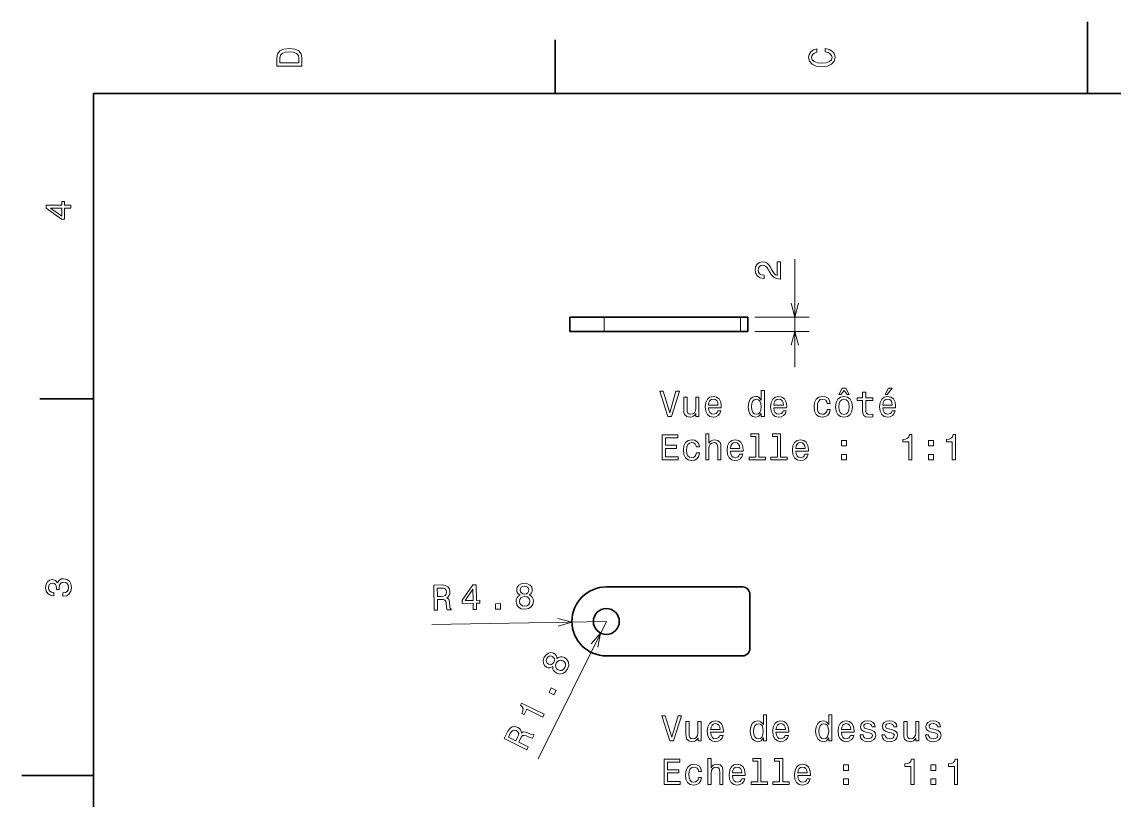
# Model space of a CAD drawing. Extents: x 0 to 297, y 0 to 210.
# Drawn here: x 0 to 152.2, y 101.6 to 210 of the extents above; entities that cross this region are included whole.
import ezdxf

# ---------------------------------------------------------------- set-up
doc = ezdxf.new("R2010")
doc.units = 0

msp = doc.modelspace()

# ---------------------------------------------------------------- linework, layer by layer
at = {"color": 7, "lineweight": 35, "ltscale": 0.25}
for p, q in [((148.5, 200), (148.5, 210)), ((10, 105), (0, 105))]:
    msp.add_line(p, q, dxfattribs=at)
at = {"color": 7, "lineweight": 35, "ltscale": 0.1875}
for p, q in [((74.300003, 200), (74.300003, 207.5)), ((10, 157.5), (2.5, 157.5))]:
    msp.add_line(p, q, dxfattribs=at)
at = {"color": 7, "lineweight": 35}
for p, q in [((287, 200), (10, 200)), ((10, 200), (10, 10))]:
    msp.add_line(p, q, dxfattribs=at)
at = {"color": 7, "lineweight": 13, "ltscale": 0.3759}
msp.add_line((107.706039, 161.880737), (107.706039, 176.916748), dxfattribs=at)
at = {"color": 7, "lineweight": 35, "ltscale": 0.05}
for p, q in [((76.362694, 166.880737), (76.362694, 168.880737)), ((101.162689, 166.880737), (101.162689, 168.880737))]:
    msp.add_line(p, q, dxfattribs=at)
at = {"color": 7, "lineweight": 35, "ltscale": 0.12}
for p, q in [((81.162689, 168.880737), (76.362694, 168.880737)), ((81.162689, 166.880737), (76.362694, 166.880737))]:
    msp.add_line(p, q, dxfattribs=at)
at = {"color": 7, "lineweight": 13, "ltscale": 0.05}
for p, q in [((81.162689, 166.880737), (81.162689, 168.880737)), ((100.162689, 166.880737), (100.162689, 168.880737))]:
    msp.add_line(p, q, dxfattribs=at)
at = {"color": 7, "lineweight": 35, "ltscale": 0.475}
for p, q in [((81.162689, 168.880737), (100.162689, 168.880737)), ((81.162689, 166.880737), (100.162689, 166.880737)), ((81.453682, 131.273819), (100.453682, 131.273819)), ((81.453682, 121.673813), (100.453682, 121.673813))]:
    msp.add_line(p, q, dxfattribs=at)
at = {"color": 7, "lineweight": 35, "ltscale": 0.025}
for p, q in [((101.162689, 168.880737), (100.162689, 168.880737)), ((101.162689, 166.880737), (100.162689, 166.880737))]:
    msp.add_line(p, q, dxfattribs=at)
at = {"color": 7, "lineweight": 13, "ltscale": 0.188584}
for p, q in [((102.162689, 168.880737), (109.706039, 168.880737)), ((102.162689, 166.880737), (109.706039, 166.880737))]:
    msp.add_line(p, q, dxfattribs=at)
at = {"color": 7, "lineweight": 35, "ltscale": 0.095}
for p in [(101.453682, 130.273819), (101.453682, 122.673813)]:
    msp.add_line(p, (101.453682, 126.473816), dxfattribs=at)
at = {"color": 7, "lineweight": 13}
for q in [(57.113743, 126.024139), (71.972664, 107.345551)]:
    msp.add_line((81.453682, 126.473816), q, dxfattribs=at)
for points in [[(35.533215, 204.994965), (35.533215, 203.829971), (39.033215, 203.829971), (39.033215, 204.994965), (38.922264, 205.544678), (38.584366, 205.953171), (38.034657, 206.205338), (37.283215, 206.296112), (36.516644, 206.215424), (36.21405, 206.114563), (35.971977, 205.973343), (35.644165, 205.56485), (35.563473, 205.297562)], [(35.951801, 204.959656), (36.027451, 205.342941), (36.259438, 205.605194), (36.672985, 205.761536), (37.283215, 205.811966), (37.873272, 205.756485), (38.286816, 205.600143), (38.533936, 205.332855), (38.614628, 204.959656), (38.614628, 204.298996), (35.951801, 204.298996)], [(111.93206, 205.817017), (112.35569, 205.716141), (112.658287, 205.549713), (112.844887, 205.317734), (112.905403, 205.045395), (112.814629, 204.71759), (112.54229, 204.460388), (112.098488, 204.28891), (111.483215, 204.233429), (110.872986, 204.28891), (110.424141, 204.455338), (110.151802, 204.71254), (110.055984, 205.045395), (110.106415, 205.287476), (110.247627, 205.494247), (110.474571, 205.655624), (110.787247, 205.766571), (110.787247, 206.245682), (110.308144, 206.094391), (109.94503, 205.832138), (109.718086, 205.474075), (109.637398, 205.045395), (109.763474, 204.510818), (110.116501, 204.10231), (110.696472, 203.840057), (111.483215, 203.749283), (112.269958, 203.840057), (112.84993, 204.10231), (113.208, 204.510818), (113.329041, 205.045395), (113.233215, 205.51442), (112.965927, 205.892654), (112.527161, 206.159943), (111.93206, 206.301163)], [(6.833213, 184.02739), (6.833213, 184.481277), (5.965778, 184.481277), (5.965778, 184.98056), (5.56232, 184.98056), (5.56232, 184.481277), (3.408862, 184.481277), (3.408862, 184.022339), (5.521974, 182.489197), (5.965778, 182.489197), (5.965778, 184.02739)], [(5.56232, 182.912827), (3.993876, 184.02739), (5.56232, 184.02739)], [(105.706039, 174.168198), (105.706039, 176.573822), (105.272324, 176.573822), (105.272324, 174.672516), (105.035294, 174.778427), (104.838608, 174.959976), (104.48053, 175.519775), (104.329239, 175.817322), (104.112381, 176.150177), (103.860214, 176.387207), (103.562668, 176.523376), (103.224762, 176.573822), (102.801132, 176.488083), (102.468277, 176.251038), (102.25647, 175.887939), (102.180817, 175.418915), (102.266556, 174.934769), (102.503586, 174.566605), (102.881821, 174.329575), (103.381104, 174.248886), (103.451706, 174.248886), (103.451706, 174.707825), (103.411362, 174.707825), (103.06842, 174.753204), (102.816269, 174.889374), (102.654877, 175.106232), (102.599411, 175.393707), (102.649841, 175.686203), (102.775925, 175.903061), (102.97261, 176.044281), (103.219727, 176.094711), (103.451706, 176.059402), (103.648392, 175.963577), (103.81987, 175.8022), (103.971161, 175.580292), (104.132553, 175.282745), (104.445236, 174.788513), (104.778076, 174.440521), (105.181534, 174.233765), (105.690903, 174.168198)], [(91.158226, 158.52916), (90.280708, 155.548599), (89.377968, 158.52916), (88.898865, 158.52916), (90.028549, 155.024109), (90.532867, 155.024109), (91.637337, 158.52916)], [(103.04512, 155.442703), (103.04512, 155.024109), (103.488922, 155.024109), (103.488922, 158.645142), (103.050156, 158.645142), (103.050156, 157.318771), (102.712265, 157.702057), (102.505493, 157.792847), (102.268463, 157.82814), (101.839783, 157.72728), (101.506935, 157.444855), (101.29007, 156.990967), (101.214424, 156.380737), (101.29007, 155.770508), (101.506935, 155.311569), (101.839783, 155.024109), (102.268463, 154.928284), (102.505493, 154.963593), (102.717308, 155.054367)], [(113.84771, 158.100479), (114.145264, 158.100479), (114.573936, 158.660278), (114.997566, 158.100479), (115.29512, 158.100479), (114.81601, 158.957825), (114.331863, 158.957825)], [(117.156067, 157.263306), (117.156067, 155.906677), (117.186325, 155.467911), (117.327538, 155.165314), (117.609955, 154.9888), (118.089066, 154.928284), (118.613556, 154.953506), (118.613556, 155.336792), (118.23027, 155.306534), (117.882294, 155.346878), (117.695694, 155.472961), (117.614998, 155.684769), (117.599869, 155.982315), (117.599869, 157.263306), (118.613556, 157.263306), (118.613556, 157.641541), (117.599869, 157.641541), (117.599869, 158.433334), (117.156067, 158.433334), (117.156067, 157.641541), (116.389496, 157.641541), (116.389496, 157.263306)], [(120.292953, 158.100479), (120.5905, 158.100479), (121.291512, 158.957825), (120.797272, 158.957825)], [(94.36068, 157.732315), (93.91687, 157.732315), (93.91687, 156.168915), (93.86644, 155.805817), (93.720184, 155.543564), (93.49324, 155.382172), (93.195694, 155.331741), (92.958664, 155.372086), (92.807365, 155.493134), (92.721626, 155.699905), (92.701454, 155.992401), (92.701454, 157.732315), (92.257652, 157.732315), (92.257652, 155.952057), (92.272781, 155.593994), (92.368607, 155.296448), (92.66111, 155.024109), (93.130127, 154.928284), (93.382294, 154.963593), (93.599152, 155.054367), (93.785751, 155.210709), (93.93705, 155.437653), (93.93705, 155.024109), (94.36068, 155.024109)], [(95.697136, 156.249619), (97.472351, 156.249619), (97.477394, 156.45639), (97.396698, 157.036362), (97.174797, 157.470078), (96.821777, 157.732315), (96.352753, 157.82814), (95.893822, 157.72728), (95.540794, 157.444855), (95.31385, 156.985931), (95.233154, 156.380737), (95.308807, 155.760422), (95.535751, 155.306534), (95.883736, 155.024109), (96.337624, 154.928284), (96.730995, 154.993851), (97.053764, 155.165314), (97.290794, 155.437653), (97.426964, 155.800766), (96.988197, 155.800766), (96.897423, 155.59903), (96.766296, 155.447739), (96.393097, 155.326706), (96.105637, 155.382172), (95.888779, 155.558685), (95.747566, 155.846161), (95.697136, 156.234482)], [(95.697136, 156.622818), (95.752609, 156.970795), (95.888779, 157.227997), (96.095551, 157.384338), (96.367882, 157.439819), (96.635178, 157.384338), (96.841949, 157.227997), (96.968025, 156.970795), (97.013412, 156.622818)], [(102.344109, 157.429733), (102.636612, 157.359131), (102.858521, 157.162445), (102.989639, 156.834625), (103.04007, 156.380737), (102.989639, 155.921799), (102.858521, 155.593994), (102.636612, 155.392258), (102.344109, 155.326706), (102.066727, 155.392258), (101.854912, 155.593994), (101.713707, 155.926849), (101.668312, 156.380737), (101.713707, 156.82959), (101.854912, 157.157394), (102.066727, 157.359131)], [(104.805206, 156.249619), (106.580421, 156.249619), (106.585464, 156.45639), (106.504768, 157.036362), (106.282867, 157.470078), (105.92984, 157.732315), (105.460823, 157.82814), (105.001892, 157.72728), (104.648865, 157.444855), (104.421921, 156.985931), (104.341225, 156.380737), (104.416878, 155.760422), (104.643822, 155.306534), (104.991806, 155.024109), (105.445694, 154.928284), (105.839066, 154.993851), (106.161835, 155.165314), (106.398865, 155.437653), (106.535034, 155.800766), (106.096268, 155.800766), (106.005493, 155.59903), (105.874367, 155.447739), (105.501167, 155.326706), (105.213707, 155.382172), (104.996841, 155.558685), (104.855637, 155.846161), (104.805206, 156.234482)], [(104.805206, 156.622818), (104.86068, 156.970795), (104.996841, 157.227997), (105.203613, 157.384338), (105.475952, 157.439819), (105.74324, 157.384338), (105.950012, 157.227997), (106.076096, 156.970795), (106.121483, 156.622818)], [(112.213707, 156.834625), (112.652466, 156.834625), (112.561691, 157.238083), (112.344833, 157.555817), (112.006935, 157.752502), (111.568176, 157.82814), (111.084023, 157.72728), (110.715866, 157.444855), (110.483879, 156.985931), (110.403183, 156.370651), (110.478836, 155.760422), (110.70578, 155.306534), (111.06385, 155.024109), (111.55304, 154.928284), (111.986763, 155.003937), (112.324661, 155.215744), (112.556641, 155.548599), (112.657509, 155.992401), (112.233879, 155.992401), (112.158234, 155.709991), (112.017021, 155.498169), (111.815292, 155.36705), (111.568176, 155.326706), (111.260536, 155.392258), (111.038635, 155.593994), (110.902466, 155.921799), (110.857079, 156.385773), (110.902466, 156.839676), (111.043678, 157.16748), (111.270622, 157.369217), (111.568176, 157.439819), (111.830421, 157.394424), (112.027107, 157.278427), (112.158234, 157.086792)], [(113.393822, 156.375687), (113.47451, 155.760422), (113.706497, 155.306534), (114.074654, 155.024109), (114.568893, 154.928284), (115.058083, 155.024109), (115.426239, 155.301483), (115.658234, 155.755371), (115.743965, 156.375687), (115.658234, 156.990967), (115.426239, 157.449905), (115.058083, 157.72728), (114.568893, 157.82814), (114.074654, 157.72728), (113.706497, 157.444855), (113.47451, 156.990967)], [(113.84771, 156.380737), (113.893097, 156.834625), (114.034309, 157.162445), (114.261253, 157.364166), (114.568893, 157.434769), (114.871483, 157.364166), (115.098434, 157.16748), (115.239639, 156.834625), (115.29007, 156.380737), (115.239639, 155.921799), (115.098434, 155.588943), (114.871483, 155.387222), (114.568893, 155.321655), (114.261253, 155.387222), (114.034309, 155.588943), (113.893097, 155.921799)], [(119.985321, 156.249619), (121.760529, 156.249619), (121.765579, 156.45639), (121.684883, 157.036362), (121.462982, 157.470078), (121.109955, 157.732315), (120.640938, 157.82814), (120.182007, 157.72728), (119.828979, 157.444855), (119.602036, 156.985931), (119.521339, 156.380737), (119.596985, 155.760422), (119.823929, 155.306534), (120.171921, 155.024109), (120.625809, 154.928284), (121.01918, 154.993851), (121.341949, 155.165314), (121.578979, 155.437653), (121.715149, 155.800766), (121.276382, 155.800766), (121.185608, 155.59903), (121.054482, 155.447739), (120.681282, 155.326706), (120.393814, 155.382172), (120.176956, 155.558685), (120.035751, 155.846161), (119.985321, 156.234482)], [(119.985321, 156.622818), (120.040794, 156.970795), (120.176956, 157.227997), (120.383728, 157.384338), (120.656067, 157.439819), (120.923355, 157.384338), (121.130127, 157.227997), (121.25621, 156.970795), (121.301598, 156.622818)], [(89.221626, 148.97728), (91.440651, 148.97728), (91.440651, 149.400909), (89.685608, 149.400909), (89.685608, 150.586075), (91.249008, 150.586075), (91.249008, 151.004654), (89.685608, 151.004654), (89.685608, 152.05365), (91.400307, 152.05365), (91.400307, 152.47728), (89.221626, 152.47728)], [(95.308807, 148.97728), (95.752609, 148.97728), (95.752609, 150.54068), (95.797997, 150.898743), (95.944252, 151.160995), (96.171196, 151.322388), (96.473793, 151.382904), (96.715866, 151.332474), (96.867165, 151.196304), (96.94281, 150.96936), (96.968025, 150.666763), (96.968025, 148.97728), (97.411835, 148.97728), (97.411835, 150.757538), (97.391655, 151.115601), (97.30088, 151.413162), (97.003326, 151.685486), (96.539352, 151.781311), (96.287193, 151.746017), (96.070335, 151.650192), (95.888779, 151.498886), (95.752609, 151.292114), (95.752609, 152.598312), (95.308807, 152.598312)], [(102.263412, 152.225113), (102.263412, 149.350479), (101.350594, 149.350479), (101.350594, 148.97728), (103.614998, 148.97728), (103.614998, 149.350479), (102.707222, 149.350479), (102.707222, 152.598312), (101.567451, 152.598312), (101.567451, 152.225113)], [(105.299438, 152.225113), (105.299438, 149.350479), (104.386612, 149.350479), (104.386612, 148.97728), (106.651024, 148.97728), (106.651024, 149.350479), (105.74324, 149.350479), (105.74324, 152.598312), (104.60347, 152.598312), (104.60347, 152.225113)], [(123.586182, 148.97728), (124.045113, 148.97728), (124.045113, 152.502502), (123.702179, 152.502502), (123.611397, 152.194855), (123.42984, 151.988083), (123.152466, 151.86705), (122.76918, 151.826706), (122.76918, 151.468628), (123.586182, 151.468628)], [(129.658234, 148.97728), (130.117157, 148.97728), (130.117157, 152.502502), (129.774216, 152.502502), (129.683441, 152.194855), (129.501892, 151.988083), (129.224503, 151.86705), (128.841217, 151.826706), (128.841217, 151.468628), (129.658234, 151.468628)], [(93.997566, 150.787796), (94.436325, 150.787796), (94.345551, 151.191254), (94.128693, 151.508987), (93.790794, 151.705673), (93.352036, 151.781311), (92.867882, 151.68045), (92.499725, 151.398026), (92.267738, 150.939102), (92.18705, 150.323822), (92.262695, 149.713593), (92.489639, 149.259705), (92.84771, 148.97728), (93.336906, 148.881454), (93.770622, 148.957108), (94.108521, 149.168915), (94.340508, 149.50177), (94.441368, 149.945572), (94.017738, 149.945572), (93.942093, 149.663162), (93.80088, 149.45134), (93.599152, 149.320221), (93.352036, 149.279877), (93.044395, 149.345428), (92.822495, 149.547165), (92.686325, 149.874969), (92.640938, 150.338959), (92.686325, 150.792847), (92.827538, 151.120651), (93.054482, 151.322388), (93.352036, 151.39299), (93.614281, 151.347595), (93.810966, 151.231598), (93.942093, 151.039963)], [(98.733154, 150.202789), (100.508377, 150.202789), (100.513412, 150.409561), (100.432724, 150.989532), (100.210823, 151.423248), (99.857796, 151.685486), (99.388779, 151.781311), (98.92984, 151.68045), (98.576813, 151.398026), (98.349869, 150.939102), (98.26918, 150.333908), (98.344826, 149.713593), (98.571777, 149.259705), (98.919754, 148.97728), (99.37365, 148.881454), (99.767021, 148.947021), (100.089783, 149.118484), (100.326813, 149.390823), (100.462982, 149.753937), (100.024223, 149.753937), (99.933441, 149.5522), (99.802322, 149.400909), (99.429123, 149.279877), (99.141655, 149.335342), (98.924797, 149.511856), (98.783592, 149.799332), (98.733154, 150.187653)], [(98.733154, 150.575989), (98.788635, 150.923965), (98.924797, 151.181168), (99.131569, 151.337509), (99.403908, 151.39299), (99.671196, 151.337509), (99.877968, 151.181168), (100.004051, 150.923965), (100.049438, 150.575989)], [(107.841225, 150.202789), (109.61644, 150.202789), (109.621483, 150.409561), (109.540794, 150.989532), (109.318893, 151.423248), (108.965866, 151.685486), (108.496841, 151.781311), (108.03791, 151.68045), (107.684891, 151.398026), (107.457939, 150.939102), (107.377251, 150.333908), (107.452896, 149.713593), (107.67984, 149.259705), (108.027824, 148.97728), (108.48172, 148.881454), (108.875092, 148.947021), (109.197853, 149.118484), (109.434891, 149.390823), (109.571053, 149.753937), (109.132294, 149.753937), (109.041512, 149.5522), (108.910393, 149.400909), (108.537193, 149.279877), (108.249725, 149.335342), (108.032867, 149.511856), (107.891663, 149.799332), (107.841225, 150.187653)], [(107.841225, 150.575989), (107.896698, 150.923965), (108.032867, 151.181168), (108.239639, 151.337509), (108.511978, 151.39299), (108.779266, 151.337509), (108.986038, 151.181168), (109.112122, 150.923965), (109.157509, 150.575989)], [(114.220909, 150.934052), (114.91687, 150.934052), (114.91687, 151.685486), (114.220909, 151.685486)], [(126.364998, 150.934052), (127.060959, 150.934052), (127.060959, 151.685486), (126.364998, 151.685486)], [(114.220909, 148.97728), (114.91687, 148.97728), (114.91687, 149.728714), (114.220909, 149.728714)], [(126.364998, 148.97728), (127.060959, 148.97728), (127.060959, 149.728714), (126.364998, 149.728714)], [(5.73379, 129.979111), (5.769093, 129.979111), (6.253242, 130.059799), (6.616354, 130.296829), (6.848343, 130.670029), (6.934078, 131.164276), (6.848343, 131.688766), (6.626441, 132.082138), (6.273415, 132.334305), (5.819525, 132.425079), (5.521974, 132.384735), (5.279899, 132.273788), (5.0933, 132.092224), (4.957133, 131.850143), (4.684798, 132.177963), (4.251081, 132.293961), (3.857709, 132.218307), (3.560158, 132.00145), (3.373559, 131.648422), (3.307997, 131.164276), (3.388689, 130.710388), (3.610591, 130.362396), (3.963617, 130.135452), (4.432637, 130.059799), (4.46794, 130.059799), (4.46794, 130.508652), (4.145173, 130.548996), (3.913184, 130.680115), (3.771974, 130.891937), (3.721542, 131.189484), (3.761888, 131.451736), (3.867795, 131.643372), (4.039265, 131.759369), (4.271254, 131.804764), (4.518372, 131.759369), (4.684798, 131.638336), (4.785663, 131.426514), (4.815922, 131.139053), (4.810879, 130.942368), (5.209294, 130.942368), (5.199208, 131.189484), (5.244596, 131.507217), (5.365634, 131.744247), (5.56232, 131.885452), (5.819525, 131.935883), (6.112032, 131.880417), (6.328891, 131.734161), (6.465058, 131.502167), (6.510447, 131.194534), (6.460014, 130.876801), (6.308718, 130.644821), (6.066643, 130.498566), (5.73379, 130.443085)], [(57.470108, 128.031067), (57.939049, 128.039734), (57.911751, 129.517136), (58.390778, 129.525986), (58.744019, 129.51738), (58.967186, 129.450897), (59.091278, 129.286728), (59.147202, 128.990158), (59.180794, 128.536819), (59.216545, 128.239868), (59.280319, 128.064514), (59.809761, 128.074295), (59.807991, 128.17009), (59.689415, 128.309143), (59.644226, 128.570602), (59.598495, 129.134689), (59.505043, 129.55162), (59.38665, 129.680588), (59.203354, 129.773026), (59.402718, 129.902817), (59.540649, 130.081909), (59.627312, 130.30545), (59.652626, 130.573257), (59.574211, 130.995514), (59.366646, 131.309448), (59.030312, 131.494919), (58.575287, 131.552078), (57.405457, 131.530472)], [(58.452103, 131.121063), (58.760246, 131.096481), (58.978836, 131.004684), (59.11824, 130.830719), (59.168747, 130.55423), (59.123726, 130.260834), (58.990845, 130.081833), (58.760567, 129.986786), (58.443367, 129.955719), (57.903831, 129.94574), (57.882317, 131.110535)], [(62.907211, 128.131516), (63.361031, 128.139893), (63.345001, 129.007187), (63.8442, 129.016403), (63.836746, 129.4198), (63.337555, 129.410568), (63.297775, 131.56366), (62.838921, 131.555191), (61.34507, 129.414124), (61.353271, 128.970383), (62.89119, 128.99881)], [(61.769379, 129.381607), (62.854767, 130.970367), (62.883736, 129.402191)], [(69.440559, 130.138702), (69.186012, 129.992767), (69.013161, 129.792862), (68.906792, 129.543732), (68.876991, 129.245575), (68.965958, 128.798294), (69.204338, 128.454666), (69.586617, 128.239777), (70.102516, 128.163559), (70.610214, 128.258698), (70.984291, 128.487549), (71.209816, 128.839752), (71.287247, 129.290115), (71.241409, 129.586868), (71.130951, 129.831985), (70.945793, 130.025284), (70.691071, 130.161804), (70.890526, 130.28656), (71.028641, 130.455566), (71.110634, 130.658844), (71.136322, 130.906479), (71.049034, 131.262985), (70.83194, 131.546494), (70.485611, 131.72673), (70.035538, 131.789032), (69.583031, 131.710052), (69.243599, 131.517151), (69.032082, 131.225723), (68.963066, 130.866318), (68.992836, 130.619705), (69.082283, 130.419601)], [(69.442833, 130.834839), (69.479073, 131.057434), (69.596924, 131.231125), (69.786575, 131.340546), (70.042992, 131.385635), (70.295853, 131.34996), (70.489418, 131.247604), (70.613602, 131.0784), (70.663086, 130.857376), (70.621895, 130.629639), (70.504143, 130.450912), (70.314674, 130.331406), (70.06321, 130.291443), (69.805298, 130.327026), (69.611641, 130.434418), (69.487366, 130.608673)], [(69.36087, 129.264603), (69.401314, 129.532684), (69.543816, 129.737091), (69.768303, 129.872375), (70.070007, 129.923355), (70.368347, 129.883469), (70.597672, 129.756561), (70.747627, 129.557556), (70.802986, 129.291245), (70.757874, 129.002899), (70.615654, 128.783386), (70.391357, 128.638), (70.094696, 128.587128), (69.791313, 128.626923), (69.561798, 128.763916), (69.41156, 128.978027)], [(66.017349, 128.18898), (66.713196, 128.201828), (66.69931, 128.95314), (66.003464, 128.940292)], [(73.997856, 120.182175), (74.010155, 119.889008), (74.107994, 119.643509), (74.280128, 119.434357), (74.531052, 119.270584), (74.969048, 119.143555), (75.383858, 119.196869), (75.750648, 119.437225), (76.055916, 119.860046), (76.205307, 120.3545), (76.174461, 120.791946), (75.965706, 121.154343), (75.601624, 121.430489), (75.317101, 121.526482), (75.04866, 121.541336), (74.791801, 121.466011), (74.553299, 121.302788), (74.534439, 121.537285), (74.448036, 121.737717), (74.305367, 121.904121), (74.097389, 122.040977), (73.74073, 122.127701), (73.389107, 122.065575), (73.069618, 121.841179), (72.807022, 121.470375), (72.668716, 121.032349), (72.683601, 120.642212), (72.844856, 120.320251), (73.132088, 120.093452), (73.3647, 120.006302), (73.583519, 119.99353)], [(73.381004, 120.504807), (73.200104, 120.639496), (73.10022, 120.824097), (73.090439, 121.042839), (73.16851, 121.291206), (73.316643, 121.499214), (73.496643, 121.623894), (73.704033, 121.656189), (73.923004, 121.598312), (74.106186, 121.456856), (74.210587, 121.27002), (74.229408, 121.046799), (74.149055, 120.805191), (73.99868, 120.592659), (73.814163, 120.470222), (73.602264, 120.44017)], [(74.737022, 119.708855), (74.517693, 119.868225), (74.401901, 120.088852), (74.385201, 120.350418), (74.478912, 120.641693), (74.651726, 120.888138), (74.869995, 121.033241), (75.115692, 121.074699), (75.377571, 121.001183), (75.61274, 120.828331), (75.742088, 120.600983), (75.767822, 120.334938), (75.676353, 120.04818), (75.501305, 119.797218), (75.273994, 119.656593), (75.01474, 119.621857)], [(74.151848, 116.245659), (74.460922, 116.869225), (73.787651, 117.202942), (73.478569, 116.579369)], [(72.606918, 113.128708), (72.810722, 113.539902), (69.652206, 115.105438), (69.499908, 114.798172), (69.735229, 114.580215), (69.839867, 114.325722), (69.825127, 114.023445), (69.691063, 113.662109), (70.011887, 113.503098), (70.37471, 114.235107)], [(91.449211, 113.322227), (90.571693, 110.341682), (89.668953, 113.322227), (89.18985, 113.322227), (90.319534, 109.817184), (90.823853, 109.817184), (91.928322, 113.322227)], [(103.336105, 110.235771), (103.336105, 109.817184), (103.779907, 109.817184), (103.779907, 113.438225), (103.341141, 113.438225), (103.341141, 112.111855), (103.00325, 112.49514), (102.796478, 112.585915), (102.559448, 112.621216), (102.130768, 112.520355), (101.79792, 112.23793), (101.581055, 111.784042), (101.505409, 111.173813), (101.581055, 110.563583), (101.79792, 110.104645), (102.130768, 109.817184), (102.559448, 109.721367), (102.796478, 109.756668), (103.008293, 109.847443)], [(112.444168, 110.235771), (112.444168, 109.817184), (112.887978, 109.817184), (112.887978, 113.438225), (112.449219, 113.438225), (112.449219, 112.111855), (112.11132, 112.49514), (111.904549, 112.585915), (111.667511, 112.621216), (111.238838, 112.520355), (110.905991, 112.23793), (110.689133, 111.784042), (110.61348, 111.173813), (110.689133, 110.563583), (110.905991, 110.104645), (111.238838, 109.817184), (111.667511, 109.721367), (111.904549, 109.756668), (112.116364, 109.847443)], [(70.355392, 108.586197), (70.563683, 109.006432), (69.239731, 109.662659), (69.452499, 110.091927), (69.622833, 110.401512), (69.784637, 110.568977), (69.987503, 110.603516), (70.276505, 110.516556), (70.694374, 110.337585), (70.974411, 110.232552), (71.159439, 110.208389), (71.394608, 110.682846), (71.308754, 110.725395), (71.130722, 110.684181), (70.877831, 110.764496), (70.356071, 110.983704), (69.942947, 111.092781), (69.773949, 111.047089), (69.607468, 110.926971), (69.584091, 111.163712), (69.488647, 111.368622), (69.330147, 111.5485), (69.104095, 111.694313), (68.693176, 111.819183), (68.318916, 111.779541), (67.99939, 111.566422), (67.739075, 111.188858), (67.219467, 110.140541)], [(68.064926, 110.881004), (68.228661, 111.143204), (68.41082, 111.294945), (68.62944, 111.338562), (68.898125, 111.25605), (69.13781, 111.080963), (69.235489, 110.880569), (69.213799, 110.632401), (69.095291, 110.336525), (68.855644, 109.853027), (67.811844, 110.370399)], [(94.651665, 112.525398), (94.207855, 112.525398), (94.207855, 110.961998), (94.157425, 110.598885), (94.011169, 110.336639), (93.784225, 110.175255), (93.486679, 110.124825), (93.249649, 110.165169), (93.098351, 110.286201), (93.012611, 110.492973), (92.992439, 110.785484), (92.992439, 112.525398), (92.548637, 112.525398), (92.548637, 110.74514), (92.563766, 110.38707), (92.659592, 110.089516), (92.952095, 109.817184), (93.421112, 109.721367), (93.673279, 109.756668), (93.890137, 109.847443), (94.076736, 110.003784), (94.228035, 110.230728), (94.228035, 109.817184), (94.651665, 109.817184)], [(95.988121, 111.042686), (97.763336, 111.042686), (97.768379, 111.249458), (97.687683, 111.82943), (97.465782, 112.263153), (97.112762, 112.525398), (96.643738, 112.621216), (96.184807, 112.520355), (95.831779, 112.23793), (95.604836, 111.778999), (95.524139, 111.173813), (95.599792, 110.553497), (95.826736, 110.099602), (96.174721, 109.817184), (96.628609, 109.721367), (97.02198, 109.786926), (97.344749, 109.958397), (97.581779, 110.230728), (97.717949, 110.593842), (97.279182, 110.593842), (97.188408, 110.392113), (97.057281, 110.240814), (96.684082, 110.119781), (96.396622, 110.175255), (96.179764, 110.351768), (96.038551, 110.639229), (95.988121, 111.027557)], [(95.988121, 111.415886), (96.043594, 111.76387), (96.179764, 112.021072), (96.386536, 112.177414), (96.658867, 112.232887), (96.926163, 112.177414), (97.132935, 112.021072), (97.25901, 111.76387), (97.304398, 111.415886)], [(102.635094, 112.222801), (102.927597, 112.152199), (103.149506, 111.955513), (103.280624, 111.627701), (103.331055, 111.173813), (103.280624, 110.714882), (103.149506, 110.38707), (102.927597, 110.185341), (102.635094, 110.119781), (102.357712, 110.185341), (102.145897, 110.38707), (102.004692, 110.719925), (101.959297, 111.173813), (102.004692, 111.622658), (102.145897, 111.95047), (102.357712, 112.152199)], [(105.096191, 111.042686), (106.871407, 111.042686), (106.87645, 111.249458), (106.795753, 111.82943), (106.573853, 112.263153), (106.220825, 112.525398), (105.751808, 112.621216), (105.292877, 112.520355), (104.93985, 112.23793), (104.712906, 111.778999), (104.63221, 111.173813), (104.707863, 110.553497), (104.934807, 110.099602), (105.282791, 109.817184), (105.736679, 109.721367), (106.130051, 109.786926), (106.45282, 109.958397), (106.68985, 110.230728), (106.826019, 110.593842), (106.387253, 110.593842), (106.296478, 110.392113), (106.165352, 110.240814), (105.792152, 110.119781), (105.504692, 110.175255), (105.287827, 110.351768), (105.146622, 110.639229), (105.096191, 111.027557)], [(105.096191, 111.415886), (105.151665, 111.76387), (105.287827, 112.021072), (105.494598, 112.177414), (105.766937, 112.232887), (106.034225, 112.177414), (106.240997, 112.021072), (106.367081, 111.76387), (106.412468, 111.415886)], [(111.743164, 112.222801), (112.035675, 112.152199), (112.257568, 111.955513), (112.388695, 111.627701), (112.439133, 111.173813), (112.388695, 110.714882), (112.257568, 110.38707), (112.035675, 110.185341), (111.743164, 110.119781), (111.46579, 110.185341), (111.253967, 110.38707), (111.112762, 110.719925), (111.067368, 111.173813), (111.112762, 111.622658), (111.253967, 111.95047), (111.46579, 112.152199)], [(114.204254, 111.042686), (115.979477, 111.042686), (115.984512, 111.249458), (115.903824, 111.82943), (115.681923, 112.263153), (115.328896, 112.525398), (114.859879, 112.621216), (114.40094, 112.520355), (114.04792, 112.23793), (113.820969, 111.778999), (113.74028, 111.173813), (113.815933, 110.553497), (114.042877, 110.099602), (114.390854, 109.817184), (114.844749, 109.721367), (115.238121, 109.786926), (115.560883, 109.958397), (115.79792, 110.230728), (115.934082, 110.593842), (115.495323, 110.593842), (115.404541, 110.392113), (115.273422, 110.240814), (114.900223, 110.119781), (114.612762, 110.175255), (114.395905, 110.351768), (114.254692, 110.639229), (114.204254, 111.027557)], [(114.204254, 111.415886), (114.259735, 111.76387), (114.395905, 112.021072), (114.602676, 112.177414), (114.875008, 112.232887), (115.142296, 112.177414), (115.349068, 112.021072), (115.475151, 111.76387), (115.520538, 111.415886)], [(118.178322, 111.395714), (117.749649, 111.496582), (117.431923, 111.612572), (117.326019, 111.849602), (117.356277, 112.016029), (117.462181, 112.13707), (117.633652, 112.212715), (117.880768, 112.242973), (118.117798, 112.212715), (118.304398, 112.121941), (118.425438, 111.985771), (118.475868, 111.804214), (118.909592, 111.804214), (118.909592, 111.814301), (118.833939, 112.142113), (118.627167, 112.399315), (118.304398, 112.560699), (117.880768, 112.621216), (117.452095, 112.560699), (117.13942, 112.394272), (116.942734, 112.147156), (116.88221, 111.834473), (116.927597, 111.531883), (117.06881, 111.320068), (117.300797, 111.16877), (117.638695, 111.062859), (118.132935, 110.941826), (118.435524, 110.815742), (118.51622, 110.714882), (118.546478, 110.563583), (118.501083, 110.376984), (118.380051, 110.235771), (118.183365, 110.144997), (117.921112, 110.114738), (117.643738, 110.144997), (117.442009, 110.2509), (117.30584, 110.422371), (117.250366, 110.659401), (116.821693, 110.659401), (116.892296, 110.255943), (117.099068, 109.96344), (117.42688, 109.786926), (117.880768, 109.721367), (118.354836, 109.786926), (118.70282, 109.96344), (118.914627, 110.245857), (118.99028, 110.614014), (118.934807, 110.93174), (118.778465, 111.148598), (118.521255, 111.28981)], [(121.21434, 111.395714), (120.785667, 111.496582), (120.467941, 111.612572), (120.362038, 111.849602), (120.392296, 112.016029), (120.498199, 112.13707), (120.669678, 112.212715), (120.916794, 112.242973), (121.153824, 112.212715), (121.340424, 112.121941), (121.461456, 111.985771), (121.511894, 111.804214), (121.94561, 111.804214), (121.94561, 111.814301), (121.869965, 112.142113), (121.663193, 112.399315), (121.340424, 112.560699), (120.916794, 112.621216), (120.488113, 112.560699), (120.175438, 112.394272), (119.978752, 112.147156), (119.918228, 111.834473), (119.963623, 111.531883), (120.104828, 111.320068), (120.336823, 111.16877), (120.674713, 111.062859), (121.168953, 110.941826), (121.471542, 110.815742), (121.552238, 110.714882), (121.582497, 110.563583), (121.537109, 110.376984), (121.416077, 110.235771), (121.219391, 110.144997), (120.957138, 110.114738), (120.679764, 110.144997), (120.478027, 110.2509), (120.341866, 110.422371), (120.286392, 110.659401), (119.857712, 110.659401), (119.928322, 110.255943), (120.135094, 109.96344), (120.462906, 109.786926), (120.916794, 109.721367), (121.390854, 109.786926), (121.738838, 109.96344), (121.950653, 110.245857), (122.026306, 110.614014), (121.970825, 110.93174), (121.814484, 111.148598), (121.557281, 111.28981)], [(125.011887, 112.525398), (124.568085, 112.525398), (124.568085, 110.961998), (124.517654, 110.598885), (124.371399, 110.336639), (124.144455, 110.175255), (123.846909, 110.124825), (123.609879, 110.165169), (123.458572, 110.286201), (123.372841, 110.492973), (123.352669, 110.785484), (123.352669, 112.525398), (122.908867, 112.525398), (122.908867, 110.74514), (122.923996, 110.38707), (123.019821, 110.089516), (123.312325, 109.817184), (123.781342, 109.721367), (124.033508, 109.756668), (124.250366, 109.847443), (124.436966, 110.003784), (124.588257, 110.230728), (124.588257, 109.817184), (125.011887, 109.817184)], [(127.286392, 111.395714), (126.857712, 111.496582), (126.539993, 111.612572), (126.434082, 111.849602), (126.46434, 112.016029), (126.570251, 112.13707), (126.741714, 112.212715), (126.988831, 112.242973), (127.225868, 112.212715), (127.412468, 112.121941), (127.533508, 111.985771), (127.583939, 111.804214), (128.017654, 111.804214), (128.017654, 111.814301), (127.942001, 112.142113), (127.735229, 112.399315), (127.412468, 112.560699), (126.988831, 112.621216), (126.560165, 112.560699), (126.247482, 112.394272), (126.050797, 112.147156), (125.99028, 111.834473), (126.035667, 111.531883), (126.17688, 111.320068), (126.408859, 111.16877), (126.746765, 111.062859), (127.240997, 110.941826), (127.543594, 110.815742), (127.624283, 110.714882), (127.654541, 110.563583), (127.609154, 110.376984), (127.488113, 110.235771), (127.291428, 110.144997), (127.029182, 110.114738), (126.751801, 110.144997), (126.550079, 110.2509), (126.41391, 110.422371), (126.358429, 110.659401), (125.929764, 110.659401), (126.000366, 110.255943), (126.207138, 109.96344), (126.534943, 109.786926), (126.988831, 109.721367), (127.462898, 109.786926), (127.810883, 109.96344), (128.022705, 110.245857), (128.098343, 110.614014), (128.042877, 110.93174), (127.886536, 111.148598), (127.629326, 111.28981)], [(89.512611, 103.770355), (91.731636, 103.770355), (91.731636, 104.193985), (89.976593, 104.193985), (89.976593, 105.379143), (91.539993, 105.379143), (91.539993, 105.797729), (89.976593, 105.797729), (89.976593, 106.846725), (91.691292, 106.846725), (91.691292, 107.270355), (89.512611, 107.270355)], [(94.288551, 105.580872), (94.72731, 105.580872), (94.636536, 105.984329), (94.419678, 106.302055), (94.081779, 106.498741), (93.643021, 106.574387), (93.158867, 106.473526), (92.79071, 106.191101), (92.558723, 105.73217), (92.478035, 105.116898), (92.55368, 104.506668), (92.780624, 104.052773), (93.138695, 103.770355), (93.627892, 103.674538), (94.061607, 103.750183), (94.399506, 103.961998), (94.631493, 104.294853), (94.732353, 104.738655), (94.308723, 104.738655), (94.233078, 104.456238), (94.091866, 104.244415), (93.890137, 104.113297), (93.643021, 104.072952), (93.335381, 104.138512), (93.11348, 104.34024), (92.97731, 104.668053), (92.931923, 105.132027), (92.97731, 105.585915), (93.118523, 105.913727), (93.345467, 106.115456), (93.643021, 106.186058), (93.905266, 106.140671), (94.101952, 106.024681), (94.233078, 105.833038)], [(95.599792, 103.770355), (96.043594, 103.770355), (96.043594, 105.333755), (96.088982, 105.691826), (96.235237, 105.954071), (96.462181, 106.115456), (96.764778, 106.175972), (97.006851, 106.125542), (97.15815, 105.989372), (97.233795, 105.762428), (97.25901, 105.459839), (97.25901, 103.770355), (97.70282, 103.770355), (97.70282, 105.550613), (97.68264, 105.908684), (97.591866, 106.206238), (97.294312, 106.478569), (96.830338, 106.574387), (96.578178, 106.539085), (96.36132, 106.443268), (96.179764, 106.291969), (96.043594, 106.085197), (96.043594, 107.391396), (95.599792, 107.391396)], [(99.024139, 104.995857), (100.799362, 104.995857), (100.804398, 105.202629), (100.723709, 105.7826), (100.501808, 106.216324), (100.148781, 106.478569), (99.679764, 106.574387), (99.220825, 106.473526), (98.867798, 106.191101), (98.640854, 105.73217), (98.560165, 105.126984), (98.635811, 104.506668), (98.862762, 104.052773), (99.210739, 103.770355), (99.664635, 103.674538), (100.058006, 103.740097), (100.380768, 103.911568), (100.617798, 104.183899), (100.753967, 104.547012), (100.315208, 104.547012), (100.224426, 104.345284), (100.093307, 104.193985), (99.720108, 104.072952), (99.43264, 104.128426), (99.215782, 104.304939), (99.074577, 104.5924), (99.024139, 104.980728)], [(102.554398, 107.018196), (102.554398, 104.143555), (101.641579, 104.143555), (101.641579, 103.770355), (103.905983, 103.770355), (103.905983, 104.143555), (102.998207, 104.143555), (102.998207, 107.391396), (101.858437, 107.391396), (101.858437, 107.018196)], [(105.590424, 107.018196), (105.590424, 104.143555), (104.677597, 104.143555), (104.677597, 103.770355), (106.942009, 103.770355), (106.942009, 104.143555), (106.034225, 104.143555), (106.034225, 107.391396), (104.894455, 107.391396), (104.894455, 107.018196)], [(108.13221, 104.995857), (109.907425, 104.995857), (109.912468, 105.202629), (109.831779, 105.7826), (109.609879, 106.216324), (109.256851, 106.478569), (108.787827, 106.574387), (108.328896, 106.473526), (107.975876, 106.191101), (107.748924, 105.73217), (107.668236, 105.126984), (107.743881, 104.506668), (107.970825, 104.052773), (108.31881, 103.770355), (108.772705, 103.674538), (109.166077, 103.740097), (109.488838, 103.911568), (109.725876, 104.183899), (109.862038, 104.547012), (109.423279, 104.547012), (109.332497, 104.345284), (109.201378, 104.193985), (108.828178, 104.072952), (108.54071, 104.128426), (108.323853, 104.304939), (108.182648, 104.5924), (108.13221, 104.980728)], [(123.877167, 103.770355), (124.336098, 103.770355), (124.336098, 107.29557), (123.993164, 107.29557), (123.902382, 106.987938), (123.720825, 106.781158), (123.443451, 106.660126), (123.060165, 106.619781), (123.060165, 106.261711), (123.877167, 106.261711)], [(129.949219, 103.770355), (130.408142, 103.770355), (130.408142, 107.29557), (130.065201, 107.29557), (129.974426, 106.987938), (129.792877, 106.781158), (129.515488, 106.660126), (129.132202, 106.619781), (129.132202, 106.261711), (129.949219, 106.261711)], [(99.024139, 105.369057), (99.07962, 105.717041), (99.215782, 105.974243), (99.422554, 106.130585), (99.694893, 106.186058), (99.962181, 106.130585), (100.168953, 105.974243), (100.295036, 105.717041), (100.340424, 105.369057)], [(108.13221, 105.369057), (108.187683, 105.717041), (108.323853, 105.974243), (108.530624, 106.130585), (108.802963, 106.186058), (109.070251, 106.130585), (109.277023, 105.974243), (109.403107, 105.717041), (109.448494, 105.369057)], [(114.511894, 105.727127), (115.207855, 105.727127), (115.207855, 106.478569), (114.511894, 106.478569)], [(126.655983, 105.727127), (127.351944, 105.727127), (127.351944, 106.478569), (126.655983, 106.478569)], [(114.511894, 103.770355), (115.207855, 103.770355), (115.207855, 104.521797), (114.511894, 104.521797)], [(126.655983, 103.770355), (127.351944, 103.770355), (127.351944, 104.521797), (126.655983, 104.521797)]]:
    msp.add_lwpolyline(points, close=True, dxfattribs=at)
for points in [[(107.1884, 170.812592), (107.706039, 168.880737), (108.223679, 170.812592)], [(108.223679, 164.948883), (107.706039, 166.880737), (107.1884, 164.948883)], [(74.732536, 125.831917), (76.654503, 126.385155), (74.713417, 126.86702)], [(80.257988, 122.895866), (80.652122, 124.856651), (79.330406, 123.355629)]]:
    msp.add_lwpolyline(points, dxfattribs=at)
at = {"color": 7, "lineweight": 35}
msp.add_circle((81.453682, 126.473816), 1.804916, dxfattribs=at)
for centre, radius, start, end in [((81.453682, 126.473816), 4.8, 90.000003, 269.999997), ((100.453682, 130.273819), 1, 0, 90.000003), ((100.453682, 122.673813), 1, 269.999997, 360)]:
    msp.add_arc(centre, radius, start, end, dxfattribs=at)
at = {"color": 7, "lineweight": 13}
msp.add_arc((81.453682, 126.473816), 4.8, 181.058415, 204.931647, dxfattribs=at)

doc.saveas('drawing.dxf')
